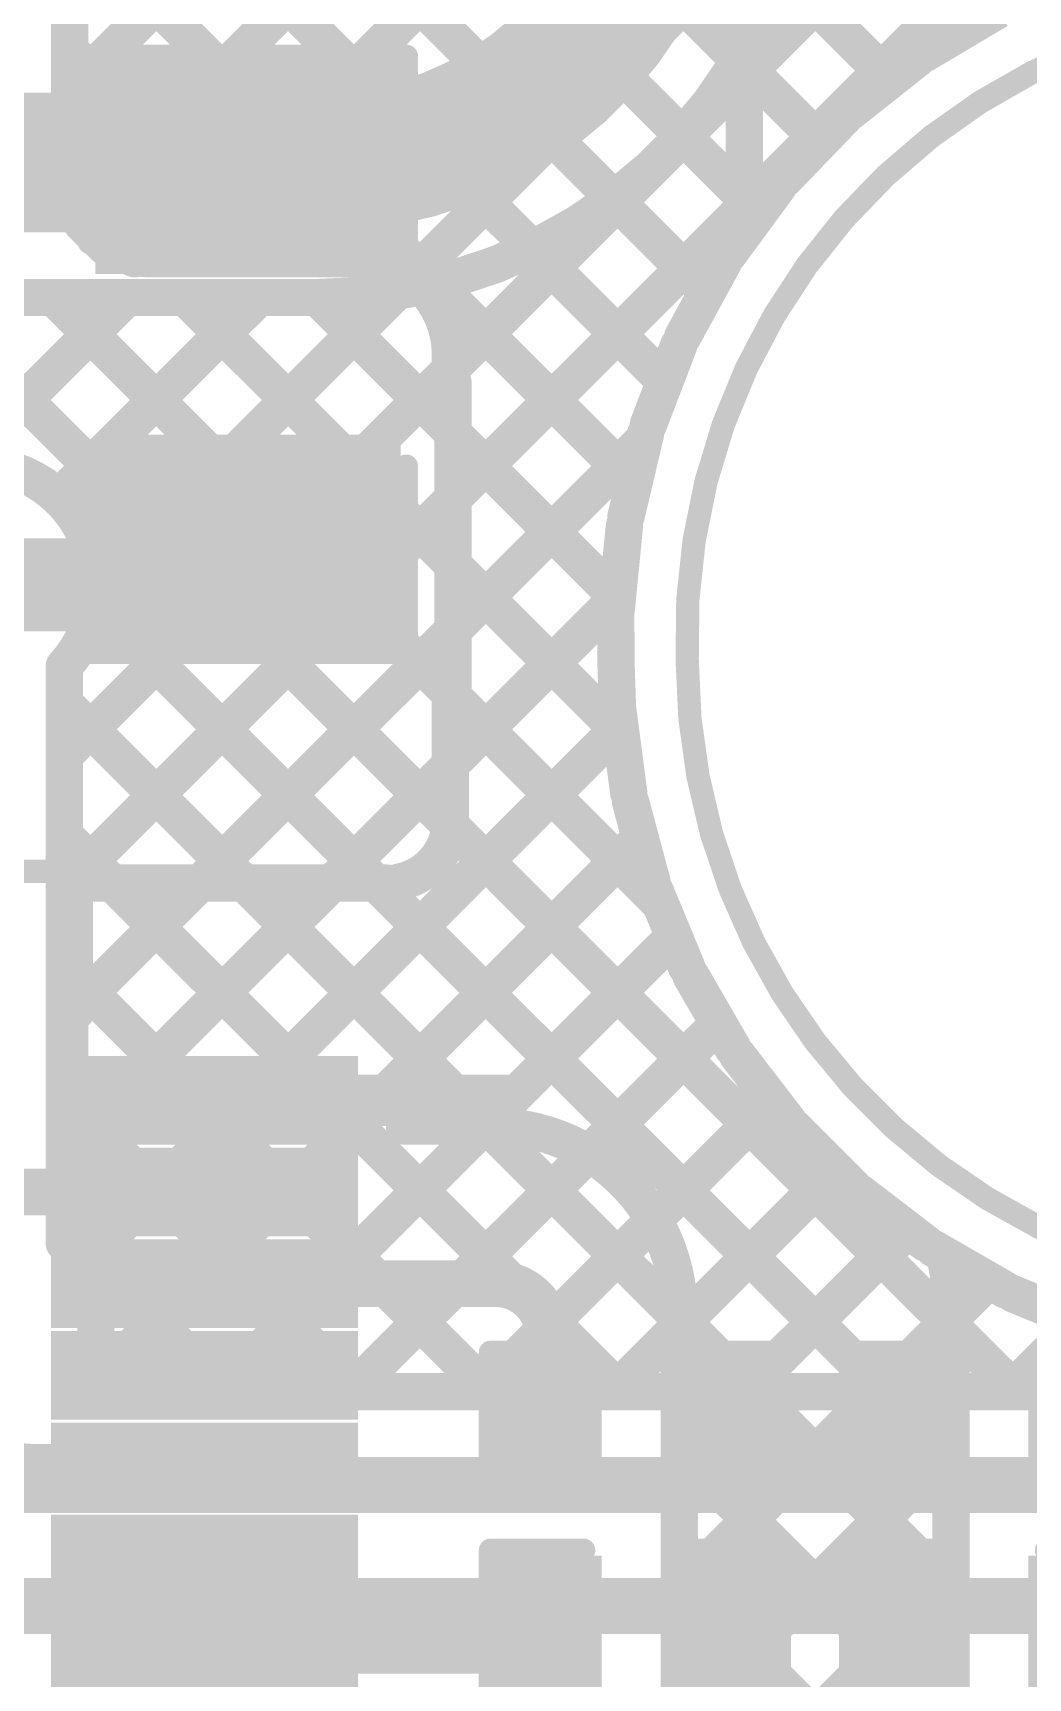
# Model space of a CAD drawing. Header units: inches. Extents: x -17 to 349, y -40 to 215.
# Drawn here: x 105.61 to 111.03, y 127.75 to 136.72 of the extents above; entities that cross this region are included whole.
import ezdxf

# ---------------------------------------------------------------- set-up
doc = ezdxf.new("R2010")
doc.units = ezdxf.units.IN
for name, color, linetype in [('Board Outline', 216, 'Continuous'), ('Bottom Layer', 5, 'Continuous'), ('Top Layer', 1, 'Continuous'), ('Top Overlay', 2, 'Continuous'), ('Top Paste', 8, 'Continuous'), ('Top Solder', 216, 'Continuous')]:
    doc.layers.add(name, color=color, linetype=linetype)

# ---------------------------------------------------------------- blocks, each defined once
blk = doc.blocks.new('C___0402_57')
at = {"layer": 'Top Layer'}
for points in [[(-0.6985, -0.3175), (-0.6985, 0.3175), (-0.2413, 0.3175), (-0.2413, -0.3175)], [(0.2413, -0.3175), (0.2413, 0.3175), (0.6985, 0.3175), (0.6985, -0.3175)]]:
    blk.add_hatch(color=1, dxfattribs=at).paths.add_polyline_path(points)
at = {"layer": 'Top Paste'}
for points in [[(-0.6985, -0.3175), (-0.6985, 0.3175), (-0.2413, 0.3175), (-0.2413, -0.3175)], [(0.2413, -0.3175), (0.2413, 0.3175), (0.6985, 0.3175), (0.6985, -0.3175)]]:
    blk.add_hatch(color=8, dxfattribs=at).paths.add_polyline_path(points)
at = {"layer": 'Top Solder'}
for points in [[(-0.7585, -0.3775), (-0.7585, 0.3775), (-0.1813, 0.3775), (-0.1813, -0.3775)], [(0.1813, -0.3775), (0.1813, 0.3775), (0.7585, 0.3775), (0.7585, -0.3775)]]:
    blk.add_hatch(color=216, dxfattribs=at).paths.add_polyline_path(points)
at = {"layer": 'Top Overlay', "const_width": 0.127}
for points in [[(-0.2794, 0.4064), (-0.7874, 0.4064)], [(-0.7874, 0.4064), (-0.7874, -0.4064)], [(0.7874, 0.4064), (0.2794, 0.4064)], [(0.7874, 0.4064), (0.7874, -0.4064)], [(-0.2794, -0.4064), (-0.7874, -0.4064)], [(0.7874, -0.4064), (0.2794, -0.4064)]]:
    blk.add_lwpolyline(points, dxfattribs=at)
at = {"layer": 'Top Overlay', "const_width": 0.0635}
for points in [[(-0.8191, 0.4064, 1), (-0.7556, 0.4064, 1)], [(-0.8191, 0.4064, 1), (-0.7556, 0.4064, 1)], [(-0.3111, 0.4064, 1), (-0.2477, 0.4064, 1)], [(0.2477, 0.4064, 1), (0.3111, 0.4064, 1)], [(0.7556, 0.4064, 1), (0.8191, 0.4064, 1)], [(0.7556, 0.4064, 1), (0.8191, 0.4064, 1)], [(-0.8191, -0.4064, 1), (-0.7556, -0.4064, 1)], [(-0.8191, -0.4064, 1), (-0.7556, -0.4064, 1)], [(-0.3111, -0.4064, 1), (-0.2477, -0.4064, 1)], [(0.2477, -0.4064, 1), (0.3111, -0.4064, 1)], [(0.7556, -0.4064, 1), (0.8191, -0.4064, 1)], [(0.7556, -0.4064, 1), (0.8191, -0.4064, 1)]]:
    blk.add_lwpolyline(points, format="xyb", close=True, dxfattribs=at)
blk = doc.blocks.new('C___0805_59')
at = {"layer": 'Top Layer'}
for points in [[(-1.524, 0.762), (-0.508, 0.762), (-0.508, -0.762), (-1.524, -0.762)], [(0.508, 0.762), (1.524, 0.762), (1.524, -0.762), (0.508, -0.762)]]:
    blk.add_hatch(color=1, dxfattribs=at).paths.add_polyline_path(points)
at = {"layer": 'Top Paste'}
for points in [[(-1.524, 0.762), (-0.508, 0.762), (-0.508, -0.762), (-1.524, -0.762)], [(0.508, 0.762), (1.524, 0.762), (1.524, -0.762), (0.508, -0.762)]]:
    blk.add_hatch(color=8, dxfattribs=at).paths.add_polyline_path(points)
at = {"layer": 'Top Solder'}
for points in [[(-1.594, 0.832), (-0.438, 0.832), (-0.438, -0.832), (-1.594, -0.832)], [(0.438, 0.832), (1.594, 0.832), (1.594, -0.832), (0.438, -0.832)]]:
    blk.add_hatch(color=216, dxfattribs=at).paths.add_polyline_path(points)
at = {"layer": 'Top Overlay', "const_width": 0.127}
for points in [[(-0.6096, 0.8636), (-1.6256, 0.8636)], [(-1.6256, -0.8636), (-1.6256, 0.8636)], [(1.6256, 0.8636), (0.6096, 0.8636)], [(1.6256, -0.8636), (1.6256, 0.8636)], [(-0.6096, -0.8636), (-1.6256, -0.8636)], [(1.6256, -0.8636), (0.6096, -0.8636)]]:
    blk.add_lwpolyline(points, dxfattribs=at)
at = {"layer": 'Top Overlay', "const_width": 0.0635}
for points in [[(-1.6574, 0.8636, 1), (-1.5938, 0.8636, 1)], [(-1.6574, 0.8636, 1), (-1.5938, 0.8636, 1)], [(-0.6413, 0.8636, 1), (-0.5778, 0.8636, 1)], [(0.5778, 0.8636, 1), (0.6413, 0.8636, 1)], [(1.5938, 0.8636, 1), (1.6574, 0.8636, 1)], [(1.5938, 0.8636, 1), (1.6574, 0.8636, 1)], [(-1.6574, -0.8636, 1), (-1.5938, -0.8636, 1)], [(-1.6574, -0.8636, 1), (-1.5938, -0.8636, 1)], [(-0.6413, -0.8636, 1), (-0.5778, -0.8636, 1)], [(0.5778, -0.8636, 1), (0.6413, -0.8636, 1)], [(1.5938, -0.8636, 1), (1.6574, -0.8636, 1)], [(1.5938, -0.8636, 1), (1.6574, -0.8636, 1)]]:
    blk.add_lwpolyline(points, format="xyb", close=True, dxfattribs=at)
blk = doc.blocks.new('64_TQFP__10_10__63')
at = {"layer": 'Top Layer'}
for points in [[(0.61, -6.405), (0.61, -4.935), (0.89, -4.935), (0.89, -6.405)], [(1.11, -6.405), (1.11, -4.935), (1.39, -4.935), (1.39, -6.405)], [(1.61, -6.405), (1.61, -4.935), (1.89, -4.935), (1.89, -6.405)], [(2.11, -6.405), (2.11, -4.935), (2.39, -4.935), (2.39, -6.405)], [(2.61, -6.405), (2.61, -4.935), (2.89, -4.935), (2.89, -6.405)], [(3.11, -6.405), (3.11, -4.935), (3.39, -4.935), (3.39, -6.405)], [(3.61, -6.405), (3.61, -4.935), (3.89, -4.935), (3.89, -6.405)]]:
    blk.add_hatch(color=1, dxfattribs=at).paths.add_polyline_path(points)
at = {"layer": 'Top Paste'}
for points in [[(0.61, -6.405), (0.61, -4.935), (0.89, -4.935), (0.89, -6.405)], [(1.11, -6.405), (1.11, -4.935), (1.39, -4.935), (1.39, -6.405)], [(1.61, -6.405), (1.61, -4.935), (1.89, -4.935), (1.89, -6.405)], [(2.11, -6.405), (2.11, -4.935), (2.39, -4.935), (2.39, -6.405)], [(2.61, -6.405), (2.61, -4.935), (2.89, -4.935), (2.89, -6.405)], [(3.11, -6.405), (3.11, -4.935), (3.39, -4.935), (3.39, -6.405)], [(3.61, -6.405), (3.61, -4.935), (3.89, -4.935), (3.89, -6.405)]]:
    blk.add_hatch(color=8, dxfattribs=at).paths.add_polyline_path(points)
at = {"layer": 'Top Solder'}
for points in [[(0.5084, -6.5066), (0.5084, -4.8334), (0.9916, -4.8334), (0.9916, -6.5066)], [(1.0084, -6.5066), (1.0084, -4.8334), (1.4916, -4.8334), (1.4916, -6.5066)], [(1.5084, -6.5066), (1.5084, -4.8334), (1.9916, -4.8334), (1.9916, -6.5066)], [(2.0084, -6.5066), (2.0084, -4.8334), (2.4916, -4.8334), (2.4916, -6.5066)], [(2.5084, -6.5066), (2.5084, -4.8334), (2.9916, -4.8334), (2.9916, -6.5066)], [(3.0084, -6.5066), (3.0084, -4.8334), (3.4916, -4.8334), (3.4916, -6.5066)], [(3.5084, -6.5066), (3.5084, -4.8334), (3.9916, -4.8334), (3.9916, -6.5066)]]:
    blk.add_hatch(color=216, dxfattribs=at).paths.add_polyline_path(points)
at = {"layer": 'Top Overlay', "const_width": 0.127}
for points in [[(5, -4.21), (5, -5)], [(4.21, -5), (5, -5)]]:
    blk.add_lwpolyline(points, dxfattribs=at)
at = {"layer": 'Top Overlay', "const_width": 0.0635}
for points in [[(4.1782, -5, 1), (4.2417, -5, 1)], [(4.9683, -5, 1), (5.0318, -5, 1)], [(4.9683, -5, 1), (5.0318, -5, 1)]]:
    blk.add_lwpolyline(points, format="xyb", close=True, dxfattribs=at)
blk = doc.blocks.new('C___0402_85')
at = {"layer": 'Top Layer'}
for points in [[(-0.6985, -0.3175), (-0.6985, 0.3175), (-0.2413, 0.3175), (-0.2413, -0.3175)], [(0.2413, -0.3175), (0.2413, 0.3175), (0.6985, 0.3175), (0.6985, -0.3175)]]:
    blk.add_hatch(color=1, dxfattribs=at).paths.add_polyline_path(points)
at = {"layer": 'Top Paste'}
for points in [[(-0.6985, -0.3175), (-0.6985, 0.3175), (-0.2413, 0.3175), (-0.2413, -0.3175)], [(0.2413, -0.3175), (0.2413, 0.3175), (0.6985, 0.3175), (0.6985, -0.3175)]]:
    blk.add_hatch(color=8, dxfattribs=at).paths.add_polyline_path(points)
at = {"layer": 'Top Solder'}
for points in [[(-0.7585, -0.3775), (-0.7585, 0.3775), (-0.1813, 0.3775), (-0.1813, -0.3775)], [(0.1813, -0.3775), (0.1813, 0.3775), (0.7585, 0.3775), (0.7585, -0.3775)]]:
    blk.add_hatch(color=216, dxfattribs=at).paths.add_polyline_path(points)
at = {"layer": 'Top Overlay', "const_width": 0.127}
for points in [[(-0.2794, 0.4064), (-0.7874, 0.4064)], [(-0.7874, 0.4064), (-0.7874, -0.4064)], [(0.7874, 0.4064), (0.2794, 0.4064)], [(0.7874, 0.4064), (0.7874, -0.4064)], [(-0.2794, -0.4064), (-0.7874, -0.4064)], [(0.7874, -0.4064), (0.2794, -0.4064)]]:
    blk.add_lwpolyline(points, dxfattribs=at)
at = {"layer": 'Top Overlay', "const_width": 0.0635}
for points in [[(-0.8191, 0.4064, 1), (-0.7556, 0.4064, 1)], [(-0.8191, 0.4064, 1), (-0.7556, 0.4064, 1)], [(-0.3111, 0.4064, 1), (-0.2477, 0.4064, 1)], [(0.2477, 0.4064, 1), (0.3111, 0.4064, 1)], [(0.7556, 0.4064, 1), (0.8191, 0.4064, 1)], [(0.7556, 0.4064, 1), (0.8191, 0.4064, 1)], [(-0.8191, -0.4064, 1), (-0.7556, -0.4064, 1)], [(-0.8191, -0.4064, 1), (-0.7556, -0.4064, 1)], [(-0.3111, -0.4064, 1), (-0.2477, -0.4064, 1)], [(0.2477, -0.4064, 1), (0.3111, -0.4064, 1)], [(0.7556, -0.4064, 1), (0.8191, -0.4064, 1)], [(0.7556, -0.4064, 1), (0.8191, -0.4064, 1)]]:
    blk.add_lwpolyline(points, format="xyb", close=True, dxfattribs=at)
blk = doc.blocks.new('C___0402_86')
at = {"layer": 'Top Layer'}
for points in [[(-0.6985, -0.3175), (-0.6985, 0.3175), (-0.2413, 0.3175), (-0.2413, -0.3175)], [(0.2413, -0.3175), (0.2413, 0.3175), (0.6985, 0.3175), (0.6985, -0.3175)]]:
    blk.add_hatch(color=1, dxfattribs=at).paths.add_polyline_path(points)
at = {"layer": 'Top Paste'}
for points in [[(-0.6985, -0.3175), (-0.6985, 0.3175), (-0.2413, 0.3175), (-0.2413, -0.3175)], [(0.2413, -0.3175), (0.2413, 0.3175), (0.6985, 0.3175), (0.6985, -0.3175)]]:
    blk.add_hatch(color=8, dxfattribs=at).paths.add_polyline_path(points)
at = {"layer": 'Top Solder'}
for points in [[(-0.7585, -0.3775), (-0.7585, 0.3775), (-0.1813, 0.3775), (-0.1813, -0.3775)], [(0.1813, -0.3775), (0.1813, 0.3775), (0.7585, 0.3775), (0.7585, -0.3775)]]:
    blk.add_hatch(color=216, dxfattribs=at).paths.add_polyline_path(points)
at = {"layer": 'Top Overlay', "const_width": 0.127}
for points in [[(-0.2794, 0.4064), (-0.7874, 0.4064)], [(-0.7874, 0.4064), (-0.7874, -0.4064)], [(0.7874, 0.4064), (0.2794, 0.4064)], [(0.7874, 0.4064), (0.7874, -0.4064)], [(-0.2794, -0.4064), (-0.7874, -0.4064)], [(0.7874, -0.4064), (0.2794, -0.4064)]]:
    blk.add_lwpolyline(points, dxfattribs=at)
at = {"layer": 'Top Overlay', "const_width": 0.0635}
for points in [[(-0.8191, 0.4064, 1), (-0.7556, 0.4064, 1)], [(-0.8191, 0.4064, 1), (-0.7556, 0.4064, 1)], [(-0.3111, 0.4064, 1), (-0.2477, 0.4064, 1)], [(0.2477, 0.4064, 1), (0.3111, 0.4064, 1)], [(0.7556, 0.4064, 1), (0.8191, 0.4064, 1)], [(0.7556, 0.4064, 1), (0.8191, 0.4064, 1)], [(-0.8191, -0.4064, 1), (-0.7556, -0.4064, 1)], [(-0.8191, -0.4064, 1), (-0.7556, -0.4064, 1)], [(-0.3111, -0.4064, 1), (-0.2477, -0.4064, 1)], [(0.2477, -0.4064, 1), (0.3111, -0.4064, 1)], [(0.7556, -0.4064, 1), (0.8191, -0.4064, 1)], [(0.7556, -0.4064, 1), (0.8191, -0.4064, 1)]]:
    blk.add_lwpolyline(points, format="xyb", close=True, dxfattribs=at)
blk = doc.blocks.new('C___0402_93')
at = {"layer": 'Top Layer'}
for points in [[(-0.6985, -0.3175), (-0.6985, 0.3175), (-0.2413, 0.3175), (-0.2413, -0.3175)], [(0.2413, -0.3175), (0.2413, 0.3175), (0.6985, 0.3175), (0.6985, -0.3175)]]:
    blk.add_hatch(color=1, dxfattribs=at).paths.add_polyline_path(points)
at = {"layer": 'Top Paste'}
for points in [[(-0.6985, -0.3175), (-0.6985, 0.3175), (-0.2413, 0.3175), (-0.2413, -0.3175)], [(0.2413, -0.3175), (0.2413, 0.3175), (0.6985, 0.3175), (0.6985, -0.3175)]]:
    blk.add_hatch(color=8, dxfattribs=at).paths.add_polyline_path(points)
at = {"layer": 'Top Solder'}
for points in [[(-0.7585, -0.3775), (-0.7585, 0.3775), (-0.1813, 0.3775), (-0.1813, -0.3775)], [(0.1813, -0.3775), (0.1813, 0.3775), (0.7585, 0.3775), (0.7585, -0.3775)]]:
    blk.add_hatch(color=216, dxfattribs=at).paths.add_polyline_path(points)
at = {"layer": 'Top Overlay', "const_width": 0.127}
for points in [[(-0.2794, 0.4064), (-0.7874, 0.4064)], [(-0.7874, 0.4064), (-0.7874, -0.4064)], [(0.7874, 0.4064), (0.2794, 0.4064)], [(0.7874, 0.4064), (0.7874, -0.4064)], [(-0.2794, -0.4064), (-0.7874, -0.4064)], [(0.7874, -0.4064), (0.2794, -0.4064)]]:
    blk.add_lwpolyline(points, dxfattribs=at)
at = {"layer": 'Top Overlay', "const_width": 0.0635}
for points in [[(-0.8191, 0.4064, 1), (-0.7556, 0.4064, 1)], [(-0.8191, 0.4064, 1), (-0.7556, 0.4064, 1)], [(-0.3111, 0.4064, 1), (-0.2477, 0.4064, 1)], [(0.2477, 0.4064, 1), (0.3111, 0.4064, 1)], [(0.7556, 0.4064, 1), (0.8191, 0.4064, 1)], [(0.7556, 0.4064, 1), (0.8191, 0.4064, 1)], [(-0.8191, -0.4064, 1), (-0.7556, -0.4064, 1)], [(-0.8191, -0.4064, 1), (-0.7556, -0.4064, 1)], [(-0.3111, -0.4064, 1), (-0.2477, -0.4064, 1)], [(0.2477, -0.4064, 1), (0.3111, -0.4064, 1)], [(0.7556, -0.4064, 1), (0.8191, -0.4064, 1)], [(0.7556, -0.4064, 1), (0.8191, -0.4064, 1)]]:
    blk.add_lwpolyline(points, format="xyb", close=True, dxfattribs=at)

msp = doc.modelspace()

# ---------------------------------------------------------------- hatches: boundary and pattern name
at = {"layer": 'Top Layer'}
msp.add_hatch(color=1, dxfattribs=at).paths.add_polyline_path([(105.8051, 130.7587), (108.2128, 130.7587), (108.2128, 131.0387), (105.8051, 131.0387)])

# ---------------------------------------------------------------- linework, layer by layer
at = {"layer": 'Board Outline', "const_width": 0.127}
for points in [[(109.1717, 133.3024, -0.424824), (112.6269, 136.8846)], [(112.6293, 129.8449, -0.414214), (109.1718, 133.3024)]]:
    msp.add_lwpolyline(points, format="xyb", dxfattribs=at)
at = {"layer": 'Board Outline', "const_width": 0.0635}
for points in [[(109.14, 133.3024, 1), (109.2035, 133.3024, 1)], [(109.1401, 133.3024, 1), (109.2036, 133.3024, 1)]]:
    msp.add_lwpolyline(points, format="xyb", close=True, dxfattribs=at)
at = {"layer": 'Bottom Layer'}
for points, const_width in [([(105.7766, 132.7805), (116.5479, 143.5517)], 0.2032), ([(105.7766, 132.062), (116.5479, 142.8333)], 0.2032), ([(109.8211, 137.641), (110.7096, 136.7524)], 0.2032), ([(109.6854, 137.0583), (110.2796, 136.4641)], 0.2032), ([(110.4691, 136.6097), (110.8669, 136.8458)], 0.2032), ([(109.4547, 136.5706), (109.8984, 136.1269)], 0.2032), ([(110.0635, 136.2931), (110.4263, 136.5802)], 0.2032), ([(102.7177, 136.0143), (107.1645, 136.0143)], 0.762), ([(109.7039, 135.9252), (110.025, 136.2582)], 0.2032), ([(109.1484, 136.1584), (109.5649, 135.7419)], 0.2032), ([(109.3965, 135.5126), (109.6704, 135.8855)], 0.2032), ([(108.773, 135.8154), (109.2807, 135.3077)], 0.2032), ([(108.3266, 135.5433), (109.0503, 134.8197)], 0.2032), ([(109.147, 135.0626), (109.3686, 135.4687)], 0.2032), ([(105.9484, 133.6706), (107.5894, 135.3117)], 0.2032), ([(107.7978, 135.3538), (108.8822, 134.2694)], 0.2032), ([(102.7177, 135.2777), (107.1645, 135.2777)], 0.2032), ([(105.0001, 135.2777), (110.9681, 129.3098)], 0.2032), ([(105.2007, 134.3598), (106.1186, 135.2777)], 0.2032), ([(105.7186, 135.2777), (109.0265, 131.9698)], 0.2032), ([(105.7455, 134.1862), (106.837, 135.2777)], 0.2032), ([(106.437, 135.2777), (108.81, 132.9047)], 0.2032), ([(107.1554, 135.2777), (108.7915, 133.6417)], 0.2032), ([(108.9598, 134.5834), (109.1252, 135.0154)], 0.2032), ([(105.7766, 131.3436), (108.9377, 134.5047)], 0.2032), ([(108.8383, 134.0834), (108.9445, 134.5337)], 0.2032), ([(108.7846, 133.5718), (108.8298, 134.0322)], 0.2032), ([(105.7766, 130.6252), (108.7913, 133.6399)], 0.2032), ([(105.9428, 133.6166), (110.2496, 129.3098)], 0.2032), ([(108.7828, 133.5328), (108.7834, 133.3014)], 0.2032), ([(105.7766, 130.1209), (105.7766, 133.2671)], 0.2032), ([(108.7836, 133.2897), (108.791, 133.0635)], 0.2032), ([(105.7766, 133.0644), (109.5312, 129.3098)], 0.2032), ([(108.7941, 133.0256), (108.8531, 132.5772)], 0.2032), ([(105.8665, 129.9967), (108.8059, 132.936)], 0.2032), ([(108.863, 132.5273), (108.9801, 132.0905)], 0.2032), ([(105.7766, 132.346), (108.8128, 129.3098)], 0.2032), ([(105.8981, 129.3098), (108.9164, 132.3281)], 0.2032), ([(108.9964, 132.0424), (109.1695, 131.6245)], 0.2032), ([(106.6165, 129.3098), (109.0997, 131.793)], 0.2032), ([(105.7766, 131.6276), (108.0944, 129.3098)], 0.2032), ([(109.192, 131.579), (109.4181, 131.1873)], 0.2032), ([(107.3349, 129.3098), (109.3428, 131.3177)], 0.2032), ([(109.4463, 131.1451), (109.7216, 130.7863)], 0.2032), ([(105.7766, 130.9091), (107.376, 129.3098)], 0.2032), ([(108.0533, 129.3098), (109.6383, 130.8948)], 0.2032), ([(109.7551, 130.7481), (110.0749, 130.4283)], 0.2032), ([(108.7717, 129.3098), (109.9826, 130.5206)], 0.2032), ([(110.1131, 130.3948), (110.4719, 130.1195)], 0.2032), ([(105.7766, 130.1907), (106.6575, 129.3098)], 0.2032), ([(109.4902, 129.3098), (110.3746, 130.1942)], 0.2032), ([(110.5142, 130.0912), (110.9058, 129.8651)], 0.2032), ([(110.2086, 129.3098), (110.8159, 129.9171)], 0.2032), ([(110.9514, 129.8426), (111.3692, 129.6696)], 0.2032), ([(110.927, 129.3098), (111.3109, 129.6937)], 0.2032), ([(105.8752, 129.3737), (105.9391, 129.3098)], 0.2032), ([(105.837, 129.3098), (115.0283, 129.3098)], 0.2032), ([(104.0061, 128.8018), (122.5585, 128.8018)], 0.3048), ([(103.3537, 128.1414), (122.5585, 128.1414)], 0.3048)]:
    msp.add_lwpolyline(points, dxfattribs=dict(at, const_width=const_width))
for points, const_width in [([(109.1027, 137.9525, -0.414214), (107.1645, 136.0143)], 0.762), ([(109.8393, 137.9525, -0.414214), (107.1645, 135.2777)], 0.2032), ([(104.8114, 133.2671, -1.463174), (105.9496, 133.7109)], 0.2032), ([(105.9496, 133.7109, -0.188039), (105.7766, 133.2671)], 0.2032), ([(105.7766, 130.1209, -0.188039), (105.9496, 129.6772)], 0.2032), ([(105.9496, 129.6772, -0.14982), (105.837, 129.3098)], 0.2032)]:
    msp.add_lwpolyline(points, format="xyb", dxfattribs=dict(at, const_width=const_width))
for points, const_width in [([(110.6588, 136.7524, 1), (110.7604, 136.7524, 1)], 0.1016), ([(109.4039, 136.5706, 1), (109.5055, 136.5706, 1)], 0.1016), ([(110.3755, 136.5802, 1), (110.4771, 136.5802, 1)], 0.1016), ([(110.4183, 136.6097, 1), (110.5199, 136.6097, 1)], 0.1016), ([(110.2288, 136.4641, 1), (110.3304, 136.4641, 1)], 0.1016), ([(106.974, 136.0143, 1), (107.355, 136.0143, 1)], 0.381), ([(106.974, 136.0143, 1), (107.355, 136.0143, 1)], 0.381), ([(110.0127, 136.2931, 1), (110.1143, 136.2931, 1)], 0.1016), ([(109.9742, 136.2582, 1), (110.0758, 136.2582, 1)], 0.1016), ([(109.0976, 136.1584, 1), (109.1992, 136.1584, 1)], 0.1016), ([(109.8476, 136.1269, 1), (109.9492, 136.1269, 1)], 0.1016), ([(109.6531, 135.9252, 1), (109.7547, 135.9252, 1)], 0.1016), ([(109.6196, 135.8855, 1), (109.7212, 135.8855, 1)], 0.1016), ([(108.7222, 135.8154, 1), (108.8238, 135.8154, 1)], 0.1016), ([(109.5141, 135.7419, 1), (109.6157, 135.7419, 1)], 0.1016), ([(108.2758, 135.5433, 1), (108.3774, 135.5433, 1)], 0.1016), ([(109.3457, 135.5126, 1), (109.4473, 135.5126, 1)], 0.1016), ([(109.3178, 135.4687, 1), (109.4194, 135.4687, 1)], 0.1016), ([(107.5386, 135.3117, 1), (107.6402, 135.3117, 1)], 0.1016), ([(107.747, 135.3538, 1), (107.8486, 135.3538, 1)], 0.1016), ([(109.2299, 135.3077, 1), (109.3315, 135.3077, 1)], 0.1016), ([(105.6678, 135.2777, 1), (105.7694, 135.2777, 1)], 0.1016), ([(106.0678, 135.2777, 1), (106.1694, 135.2777, 1)], 0.1016), ([(106.3862, 135.2777, 1), (106.4878, 135.2777, 1)], 0.1016), ([(106.7862, 135.2777, 1), (106.8878, 135.2777, 1)], 0.1016), ([(107.1046, 135.2777, 1), (107.2062, 135.2777, 1)], 0.1016), ([(107.1137, 135.2777, 1), (107.2153, 135.2777, 1)], 0.1016), ([(107.1137, 135.2777, 1), (107.2153, 135.2777, 1)], 0.1016), ([(109.0962, 135.0626, 1), (109.1978, 135.0626, 1)], 0.1016), ([(109.0744, 135.0154, 1), (109.176, 135.0154, 1)], 0.1016), ([(108.9995, 134.8197, 1), (109.1011, 134.8197, 1)], 0.1016), ([(108.909, 134.5834, 1), (109.0106, 134.5834, 1)], 0.1016), ([(108.8869, 134.5047, 1), (108.9885, 134.5047, 1)], 0.1016), ([(108.8937, 134.5337, 1), (108.9953, 134.5337, 1)], 0.1016), ([(108.8314, 134.2694, 1), (108.933, 134.2694, 1)], 0.1016), ([(105.6947, 134.1862, 1), (105.7963, 134.1862, 1)], 0.1016), ([(108.7875, 134.0834, 1), (108.8891, 134.0834, 1)], 0.1016), ([(108.779, 134.0322, 1), (108.8806, 134.0322, 1)], 0.1016), ([(105.8988, 133.7109, 1), (106.0004, 133.7109, 1)], 0.1016), ([(105.8988, 133.7109, 1), (106.0004, 133.7109, 1)], 0.1016), ([(105.892, 133.6166, 1), (105.9936, 133.6166, 1)], 0.1016), ([(105.8976, 133.6706, 1), (105.9992, 133.6706, 1)], 0.1016), ([(108.7405, 133.6399, 1), (108.8421, 133.6399, 1)], 0.1016), ([(108.7407, 133.6417, 1), (108.8423, 133.6417, 1)], 0.1016), ([(108.732, 133.5328, 1), (108.8336, 133.5328, 1)], 0.1016), ([(108.7338, 133.5718, 1), (108.8354, 133.5718, 1)], 0.1016), ([(105.7258, 133.2671, 1), (105.8274, 133.2671, 1)], 0.1016), ([(105.7258, 133.2671, 1), (105.8274, 133.2671, 1)], 0.1016), ([(108.7326, 133.3014, 1), (108.8342, 133.3014, 1)], 0.1016), ([(108.7328, 133.2897, 1), (108.8344, 133.2897, 1)], 0.1016), ([(105.7258, 133.0644, 1), (105.8274, 133.0644, 1)], 0.1016), ([(108.7402, 133.0635, 1), (108.8418, 133.0635, 1)], 0.1016), ([(108.7433, 133.0256, 1), (108.8449, 133.0256, 1)], 0.1016), ([(108.7551, 132.936, 1), (108.8567, 132.936, 1)], 0.1016), ([(108.7592, 132.9047, 1), (108.8608, 132.9047, 1)], 0.1016), ([(105.7258, 132.7805, 1), (105.8274, 132.7805, 1)], 0.1016), ([(108.8023, 132.5772, 1), (108.9039, 132.5772, 1)], 0.1016), ([(108.8122, 132.5273, 1), (108.9138, 132.5273, 1)], 0.1016), ([(105.7258, 132.346, 1), (105.8274, 132.346, 1)], 0.1016), ([(108.8656, 132.3281, 1), (108.9672, 132.3281, 1)], 0.1016), ([(108.9293, 132.0905, 1), (109.0309, 132.0905, 1)], 0.1016), ([(105.7258, 132.062, 1), (105.8274, 132.062, 1)], 0.1016), ([(108.9456, 132.0424, 1), (109.0472, 132.0424, 1)], 0.1016), ([(108.9757, 131.9698, 1), (109.0773, 131.9698, 1)], 0.1016), ([(109.0489, 131.793, 1), (109.1505, 131.793, 1)], 0.1016), ([(105.7258, 131.6276, 1), (105.8274, 131.6276, 1)], 0.1016), ([(109.1187, 131.6245, 1), (109.2203, 131.6245, 1)], 0.1016), ([(109.1412, 131.579, 1), (109.2428, 131.579, 1)], 0.1016), ([(105.7258, 131.3436, 1), (105.8274, 131.3436, 1)], 0.1016), ([(109.292, 131.3177, 1), (109.3936, 131.3177, 1)], 0.1016), ([(109.3673, 131.1873, 1), (109.4689, 131.1873, 1)], 0.1016), ([(109.3955, 131.1451, 1), (109.4971, 131.1451, 1)], 0.1016), ([(105.7258, 130.9091, 1), (105.8274, 130.9091, 1)], 0.1016), ([(109.5875, 130.8948, 1), (109.6891, 130.8948, 1)], 0.1016), ([(109.6708, 130.7863, 1), (109.7724, 130.7863, 1)], 0.1016), ([(109.7043, 130.7481, 1), (109.8059, 130.7481, 1)], 0.1016), ([(105.7258, 130.6252, 1), (105.8274, 130.6252, 1)], 0.1016), ([(109.9318, 130.5206, 1), (110.0334, 130.5206, 1)], 0.1016), ([(110.0241, 130.4283, 1), (110.1257, 130.4283, 1)], 0.1016), ([(110.0623, 130.3948, 1), (110.1639, 130.3948, 1)], 0.1016), ([(105.7258, 130.1907, 1), (105.8274, 130.1907, 1)], 0.1016), ([(110.3238, 130.1942, 1), (110.4254, 130.1942, 1)], 0.1016), ([(105.7258, 130.1209, 1), (105.8274, 130.1209, 1)], 0.1016), ([(105.7258, 130.1209, 1), (105.8274, 130.1209, 1)], 0.1016), ([(110.4211, 130.1195, 1), (110.5227, 130.1195, 1)], 0.1016), ([(110.4634, 130.0912, 1), (110.565, 130.0912, 1)], 0.1016), ([(105.8157, 129.9967, 1), (105.9173, 129.9967, 1)], 0.1016), ([(110.7651, 129.9171, 1), (110.8667, 129.9171, 1)], 0.1016), ([(110.855, 129.8651, 1), (110.9566, 129.8651, 1)], 0.1016), ([(110.9006, 129.8426, 1), (111.0022, 129.8426, 1)], 0.1016), ([(105.8988, 129.6772, 1), (106.0004, 129.6772, 1)], 0.1016), ([(105.8988, 129.6772, 1), (106.0004, 129.6772, 1)], 0.1016), ([(105.8244, 129.3737, 1), (105.926, 129.3737, 1)], 0.1016), ([(105.7862, 129.3098, 1), (105.8878, 129.3098, 1)], 0.1016), ([(105.7862, 129.3098, 1), (105.8878, 129.3098, 1)], 0.1016), ([(105.8473, 129.3098, 1), (105.9489, 129.3098, 1)], 0.1016), ([(105.8883, 129.3098, 1), (105.9899, 129.3098, 1)], 0.1016), ([(106.5657, 129.3098, 1), (106.6673, 129.3098, 1)], 0.1016), ([(106.6067, 129.3098, 1), (106.7083, 129.3098, 1)], 0.1016), ([(107.2841, 129.3098, 1), (107.3857, 129.3098, 1)], 0.1016), ([(107.3252, 129.3098, 1), (107.4268, 129.3098, 1)], 0.1016), ([(108.0025, 129.3098, 1), (108.1041, 129.3098, 1)], 0.1016), ([(108.0436, 129.3098, 1), (108.1452, 129.3098, 1)], 0.1016), ([(108.7209, 129.3098, 1), (108.8225, 129.3098, 1)], 0.1016), ([(108.762, 129.3098, 1), (108.8636, 129.3098, 1)], 0.1016), ([(109.4394, 129.3098, 1), (109.541, 129.3098, 1)], 0.1016), ([(109.4804, 129.3098, 1), (109.582, 129.3098, 1)], 0.1016), ([(110.1578, 129.3098, 1), (110.2594, 129.3098, 1)], 0.1016), ([(110.1988, 129.3098, 1), (110.3004, 129.3098, 1)], 0.1016), ([(110.8762, 129.3098, 1), (110.9778, 129.3098, 1)], 0.1016), ([(110.9173, 129.3098, 1), (111.0189, 129.3098, 1)], 0.1016)]:
    msp.add_lwpolyline(points, format="xyb", close=True, dxfattribs=dict(at, const_width=const_width))
at = {"layer": 'Top Layer'}
for points, const_width in [([(105.8051, 136.401), (106.893, 137.4889)], 0.2032), ([(105.8535, 135.7311), (107.6114, 137.4889)], 0.2032), ([(106.3298, 135.4889), (108.3298, 137.4889)], 0.2032), ([(106.3567, 137.5133), (109.0503, 134.8197)], 0.2032), ([(107.0482, 135.4889), (109.0726, 137.5133)], 0.2032), ([(107.0994, 137.4889), (109.2807, 135.3076)], 0.2032), ([(107.8179, 137.4889), (109.4837, 135.8231)], 0.2032), ([(108.5363, 137.4889), (109.4837, 136.5415)], 0.2032), ([(105.8325, 137.319), (108.8822, 134.2694)], 0.2032), ([(105.8051, 135.9328), (105.8051, 137.1883)], 0.2032), ([(105.8051, 135.9328), (105.8051, 137.1883)], 0.2032), ([(107.6666, 135.3889), (109.4796, 137.2019)], 0.2032), ([(109.4837, 135.6313), (109.4837, 137.1473)], 0.2032), ([(105.8051, 136.6281), (106.9443, 135.4889)], 0.2032), ([(107.881, 134.8849), (109.4837, 136.4875)], 0.2032), ([(105.805, 135.8445), (105.8726, 135.6813)], 0.2032), ([(105.8057, 135.909), (106.2252, 135.4895)], 0.2032), ([(107.8952, 134.1806), (109.4837, 135.7691)], 0.2032), ([(105.8726, 135.6813), (105.9975, 135.5564)], 0.2032), ([(109.3965, 135.5126), (109.4837, 135.6313)], 0.2032), ([(105.9975, 135.5564), (106.1607, 135.4889)], 0.2032), ([(106.249, 135.4889), (107.3595, 135.4889)], 0.2032), ([(109.147, 135.0626), (109.3686, 135.4687)], 0.2032), ([(107.881, 134.815), (107.881, 134.9674)], 0.2032), ([(107.881, 134.815), (107.881, 134.9674)], 0.2032), ([(108.9598, 134.5834), (109.1252, 135.0154)], 0.2032), ([(107.8952, 133.0878), (107.8952, 134.815)], 0.2032), ([(107.8952, 134.538), (108.7915, 133.6417)], 0.2032), ([(107.8952, 133.4622), (108.9377, 134.5047)], 0.2032), ([(108.8383, 134.0834), (108.9445, 134.5337)], 0.2032), ([(108.7846, 133.5718), (108.8298, 134.0322)], 0.2032), ([(105.294, 133.7109), (107.1606, 133.7109)], 0.508), ([(107.8952, 133.8195), (108.81, 132.9047)], 0.2032), ([(107.881, 132.7296), (108.7913, 133.6399)], 0.2032), ([(108.7828, 133.5328), (108.7834, 133.3014)], 0.2032), ([(108.7836, 133.2897), (108.791, 133.0635)], 0.2032), ([(107.881, 132.4285), (107.881, 133.0878)], 0.2032), ([(107.8952, 133.1011), (109.0265, 131.9698)], 0.2032), ([(108.7941, 133.0256), (108.8531, 132.5772)], 0.2032), ([(106.7642, 130.8943), (108.8059, 132.936)], 0.2032), ([(108.863, 132.5273), (108.9801, 132.0905)], 0.2032), ([(107.8798, 132.398), (110.6096, 129.6683)], 0.2032), ([(107.4826, 130.8943), (108.9164, 132.3281)], 0.2032), ([(105.8051, 131.3721), (106.5167, 132.0837)], 0.2032), ([(105.8051, 130.8943), (105.8051, 132.0837)], 0.2032), ([(105.8051, 130.8943), (105.8051, 132.0837)], 0.2032), ([(105.8051, 132.0837), (107.5396, 132.0837)], 0.2032), ([(105.8051, 132.0837), (107.5396, 132.0837)], 0.2032), ([(106.0389, 132.0837), (107.2283, 130.8943)], 0.2032), ([(106.0457, 130.8943), (107.2351, 132.0837)], 0.2032), ([(106.7573, 132.0837), (108.0823, 130.7587)], 0.2032), ([(107.4757, 132.0837), (110.6096, 128.9498)], 0.2032), ([(108.9964, 132.0424), (109.1695, 131.6245)], 0.2032), ([(108.0654, 130.7587), (109.0997, 131.793)], 0.2032), ([(105.8051, 131.5991), (106.5099, 130.8943)], 0.2032), ([(109.192, 131.579), (109.4181, 131.1873)], 0.2032), ([(108.635, 130.6099), (109.3428, 131.3177)], 0.2032), ([(109.4463, 131.1451), (109.7216, 130.7863)], 0.2032), ([(105.8051, 130.8943), (107.6307, 130.8943)], 0.2032), ([(107.6307, 130.7587), (107.6307, 130.8943)], 0.2032), ([(108.9905, 130.2469), (109.6383, 130.8948)], 0.2032), ([(107.6307, 130.7587), (108.1028, 130.7587)], 0.2032), ([(109.7551, 130.7481), (110.0749, 130.4283)], 0.2032), ([(109.1283, 129.6664), (109.9826, 130.5206)], 0.2032), ([(109.1283, 129.6664), (109.9826, 130.5206)], 0.2032), ([(104.9866, 130.3987), (106.5401, 130.3987)], 0.254), ([(110.1131, 130.3948), (110.4719, 130.1195)], 0.2032), ([(109.1283, 128.948), (110.3745, 130.1942)], 0.2032), ([(106.5401, 129.8987), (108.1272, 129.8987)], 0.254), ([(109.1283, 129.7331), (109.1283, 126.5468)], 0.2032), ([(110.6096, 129.7587), (110.6096, 126.4401)], 0.2032), ([(110.6096, 129.7587), (110.6096, 126.4401)], 0.2032), ([(109.1283, 129.7127), (110.6096, 128.2314)], 0.2032), ([(109.1283, 128.2295), (110.6096, 129.7108)], 0.2032), ([(108.4171, 129.1184), (108.4171, 129.6088)], 0.254), ([(105.5928, 128.8987), (106.5401, 128.8987)], 0.254), ([(109.1283, 128.9943), (110.6096, 127.513)], 0.2032), ([(109.1283, 127.5111), (110.6096, 128.9924)], 0.2032), ([(109.1283, 128.2758), (110.6096, 126.7946)], 0.2032), ([(109.1283, 126.7927), (110.6096, 128.274)], 0.2032), ([(106.5401, 127.8987), (108.4171, 127.8987)], 0.254)]:
    msp.add_lwpolyline(points, dxfattribs=dict(at, const_width=const_width))
for points, const_width in [([(105.7543, 136.6281, 1), (105.8559, 136.6281, 1)], 0.1016), ([(109.4329, 136.5415, 1), (109.5345, 136.5415, 1)], 0.1016), ([(109.4329, 136.4875, 1), (109.5345, 136.4875, 1)], 0.1016), ([(105.7543, 136.401, 1), (105.8559, 136.401, 1)], 0.1016), ([(105.7543, 135.9328, 1), (105.8559, 135.9328, 1)], 0.1016), ([(105.7543, 135.9328, 1), (105.8559, 135.9328, 1)], 0.1016), ([(105.7543, 135.9328, 1), (105.8559, 135.9328, 1)], 0.1016), ([(105.7542, 135.8445, 1), (105.8558, 135.8445, 1)], 0.1016), ([(105.7549, 135.909, 1), (105.8565, 135.909, 1)], 0.1016), ([(109.4329, 135.8231, 1), (109.5345, 135.8231, 1)], 0.1016), ([(109.4329, 135.7691, 1), (109.5345, 135.7691, 1)], 0.1016), ([(105.8027, 135.7311, 1), (105.9043, 135.7311, 1)], 0.1016), ([(105.8218, 135.6813, 1), (105.9234, 135.6813, 1)], 0.1016), ([(105.8218, 135.6813, 1), (105.9234, 135.6813, 1)], 0.1016), ([(109.4329, 135.6313, 1), (109.5345, 135.6313, 1)], 0.1016), ([(109.4329, 135.6313, 1), (109.5345, 135.6313, 1)], 0.1016), ([(105.9467, 135.5564, 1), (106.0483, 135.5564, 1)], 0.1016), ([(105.9467, 135.5564, 1), (106.0483, 135.5564, 1)], 0.1016), ([(106.1099, 135.4889, 1), (106.2115, 135.4889, 1)], 0.1016), ([(106.1744, 135.4895, 1), (106.276, 135.4895, 1)], 0.1016), ([(106.1981, 135.4889, 1), (106.2997, 135.4889, 1)], 0.1016), ([(106.1982, 135.4889, 1), (106.2998, 135.4889, 1)], 0.1016), ([(106.279, 135.4889, 1), (106.3806, 135.4889, 1)], 0.1016), ([(106.8935, 135.4889, 1), (106.9951, 135.4889, 1)], 0.1016), ([(106.9974, 135.4889, 1), (107.099, 135.4889, 1)], 0.1016), ([(107.3087, 135.4889, 1), (107.4103, 135.4889, 1)], 0.1016), ([(107.3087, 135.4889, 1), (107.4103, 135.4889, 1)], 0.1016), ([(107.4105, 135.4788, 1), (107.5121, 135.4788, 1)], 0.1016), ([(107.4105, 135.4788, 1), (107.5121, 135.4788, 1)], 0.1016), ([(109.3457, 135.5126, 1), (109.4473, 135.5126, 1)], 0.1016), ([(107.5984, 135.401, 1), (107.7, 135.401, 1)], 0.1016), ([(107.5984, 135.401, 1), (107.7, 135.401, 1)], 0.1016), ([(107.6158, 135.3889, 1), (107.7174, 135.3889, 1)], 0.1016), ([(109.3178, 135.4687, 1), (109.4194, 135.4687, 1)], 0.1016), ([(109.2299, 135.3076, 1), (109.3315, 135.3076, 1)], 0.1016), ([(107.7423, 135.2571, 1), (107.8439, 135.2571, 1)], 0.1016), ([(107.7423, 135.2571, 1), (107.8439, 135.2571, 1)], 0.1016), ([(107.8202, 135.0691, 1), (107.9218, 135.0691, 1)], 0.1016), ([(107.8202, 135.0691, 1), (107.9218, 135.0691, 1)], 0.1016), ([(109.0962, 135.0626, 1), (109.1978, 135.0626, 1)], 0.1016), ([(107.8302, 134.9674, 1), (107.9318, 134.9674, 1)], 0.1016), ([(107.8302, 134.9674, 1), (107.9318, 134.9674, 1)], 0.1016), ([(107.8302, 134.9674, 1), (107.9318, 134.9674, 1)], 0.1016), ([(109.0744, 135.0154, 1), (109.176, 135.0154, 1)], 0.1016), ([(107.8302, 134.8849, 1), (107.9318, 134.8849, 1)], 0.1016), ([(107.8302, 134.815, 1), (107.9318, 134.815, 1)], 0.1016), ([(107.8302, 134.815, 1), (107.9318, 134.815, 1)], 0.1016), ([(107.8444, 134.815, 1), (107.946, 134.815, 1)], 0.1016), ([(108.9995, 134.8197, 1), (109.1011, 134.8197, 1)], 0.1016), ([(108.909, 134.5834, 1), (109.0106, 134.5834, 1)], 0.1016), ([(107.8444, 134.538, 1), (107.946, 134.538, 1)], 0.1016), ([(108.8869, 134.5047, 1), (108.9885, 134.5047, 1)], 0.1016), ([(108.8937, 134.5337, 1), (108.9953, 134.5337, 1)], 0.1016), ([(108.8314, 134.2694, 1), (108.933, 134.2694, 1)], 0.1016), ([(107.8444, 134.1806, 1), (107.946, 134.1806, 1)], 0.1016), ([(108.7875, 134.0834, 1), (108.8891, 134.0834, 1)], 0.1016), ([(108.779, 134.0322, 1), (108.8806, 134.0322, 1)], 0.1016), ([(107.0336, 133.7109, 1), (107.2876, 133.7109, 1)], 0.254), ([(107.8444, 133.8195, 1), (107.946, 133.8195, 1)], 0.1016), ([(108.7405, 133.6399, 1), (108.8421, 133.6399, 1)], 0.1016), ([(108.7407, 133.6417, 1), (108.8423, 133.6417, 1)], 0.1016), ([(108.732, 133.5328, 1), (108.8336, 133.5328, 1)], 0.1016), ([(108.7338, 133.5718, 1), (108.8354, 133.5718, 1)], 0.1016), ([(107.8444, 133.4622, 1), (107.946, 133.4622, 1)], 0.1016), ([(108.7326, 133.3014, 1), (108.8342, 133.3014, 1)], 0.1016), ([(108.7328, 133.2897, 1), (108.8344, 133.2897, 1)], 0.1016), ([(107.8302, 133.0878, 1), (107.9318, 133.0878, 1)], 0.1016), ([(107.8444, 133.1011, 1), (107.946, 133.1011, 1)], 0.1016), ([(107.8444, 133.0878, 1), (107.946, 133.0878, 1)], 0.1016), ([(108.7402, 133.0635, 1), (108.8418, 133.0635, 1)], 0.1016), ([(108.7433, 133.0256, 1), (108.8449, 133.0256, 1)], 0.1016), ([(108.7551, 132.936, 1), (108.8567, 132.936, 1)], 0.1016), ([(108.7592, 132.9047, 1), (108.8608, 132.9047, 1)], 0.1016), ([(107.8302, 132.7296, 1), (107.9318, 132.7296, 1)], 0.1016), ([(108.8023, 132.5772, 1), (108.9039, 132.5772, 1)], 0.1016), ([(108.8122, 132.5273, 1), (108.9138, 132.5273, 1)], 0.1016), ([(107.8302, 132.4285, 1), (107.9318, 132.4285, 1)], 0.1016), ([(107.8239, 132.3615, 1), (107.9255, 132.3615, 1)], 0.1016), ([(107.829, 132.398, 1), (107.9306, 132.398, 1)], 0.1016), ([(108.8656, 132.3281, 1), (108.9672, 132.3281, 1)], 0.1016), ([(107.7733, 132.2376, 1), (107.8749, 132.2376, 1)], 0.1016), ([(107.7733, 132.2376, 1), (107.8749, 132.2376, 1)], 0.1016), ([(105.7543, 132.0837, 1), (105.8559, 132.0837, 1)], 0.1016), ([(105.7543, 132.0837, 1), (105.8559, 132.0837, 1)], 0.1016), ([(105.7543, 132.0837, 1), (105.8559, 132.0837, 1)], 0.1016), ([(105.7543, 132.0837, 1), (105.8559, 132.0837, 1)], 0.1016), ([(105.9881, 132.0837, 1), (106.0897, 132.0837, 1)], 0.1016), ([(106.4659, 132.0837, 1), (106.5675, 132.0837, 1)], 0.1016), ([(106.7065, 132.0837, 1), (106.8081, 132.0837, 1)], 0.1016), ([(107.1843, 132.0837, 1), (107.2859, 132.0837, 1)], 0.1016), ([(107.4249, 132.0837, 1), (107.5265, 132.0837, 1)], 0.1016), ([(107.4888, 132.0837, 1), (107.5904, 132.0837, 1)], 0.1016), ([(107.4888, 132.0837, 1), (107.5904, 132.0837, 1)], 0.1016), ([(107.5557, 132.0906, 1), (107.6573, 132.0906, 1)], 0.1016), ([(107.6791, 132.1425, 1), (107.7807, 132.1425, 1)], 0.1016), ([(107.6791, 132.1425, 1), (107.7807, 132.1425, 1)], 0.1016), ([(108.9293, 132.0905, 1), (109.0309, 132.0905, 1)], 0.1016), ([(108.9456, 132.0424, 1), (109.0472, 132.0424, 1)], 0.1016), ([(108.9757, 131.9698, 1), (109.0773, 131.9698, 1)], 0.1016), ([(109.0489, 131.793, 1), (109.1505, 131.793, 1)], 0.1016), ([(109.1187, 131.6245, 1), (109.2203, 131.6245, 1)], 0.1016), ([(105.7543, 131.5991, 1), (105.8559, 131.5991, 1)], 0.1016), ([(109.1412, 131.579, 1), (109.2428, 131.579, 1)], 0.1016), ([(105.7543, 131.3721, 1), (105.8559, 131.3721, 1)], 0.1016), ([(109.292, 131.3177, 1), (109.3936, 131.3177, 1)], 0.1016), ([(109.3673, 131.1873, 1), (109.4689, 131.1873, 1)], 0.1016), ([(109.3955, 131.1451, 1), (109.4971, 131.1451, 1)], 0.1016), ([(105.7543, 130.8943, 1), (105.8559, 130.8943, 1)], 0.1016), ([(105.7543, 130.8943, 1), (105.8559, 130.8943, 1)], 0.1016), ([(105.7543, 130.8943, 1), (105.8559, 130.8943, 1)], 0.1016), ([(105.9949, 130.8943, 1), (106.0965, 130.8943, 1)], 0.1016), ([(106.4591, 130.8943, 1), (106.5607, 130.8943, 1)], 0.1016), ([(106.7134, 130.8943, 1), (106.815, 130.8943, 1)], 0.1016), ([(107.1775, 130.8943, 1), (107.2791, 130.8943, 1)], 0.1016), ([(107.4318, 130.8943, 1), (107.5334, 130.8943, 1)], 0.1016), ([(107.5799, 130.8943, 1), (107.6815, 130.8943, 1)], 0.1016), ([(107.5799, 130.8943, 1), (107.6815, 130.8943, 1)], 0.1016), ([(109.5875, 130.8948, 1), (109.6891, 130.8948, 1)], 0.1016), ([(107.5799, 130.7587, 1), (107.6815, 130.7587, 1)], 0.1016), ([(107.5799, 130.7587, 1), (107.6815, 130.7587, 1)], 0.1016), ([(108.0146, 130.7587, 1), (108.1162, 130.7587, 1)], 0.1016), ([(108.0315, 130.7587, 1), (108.1331, 130.7587, 1)], 0.1016), ([(108.052, 130.7587, 1), (108.1536, 130.7587, 1)], 0.1016), ([(108.0522, 130.7587, 1), (108.1538, 130.7587, 1)], 0.1016), ([(108.1525, 130.7538, 1), (108.2541, 130.7538, 1)], 0.1016), ([(108.1525, 130.7538, 1), (108.2541, 130.7538, 1)], 0.1016), ([(109.6708, 130.7863, 1), (109.7724, 130.7863, 1)], 0.1016), ([(109.7043, 130.7481, 1), (109.8059, 130.7481, 1)], 0.1016), ([(108.3497, 130.7146, 1), (108.4513, 130.7146, 1)], 0.1016), ([(108.3497, 130.7146, 1), (108.4513, 130.7146, 1)], 0.1016), ([(108.5355, 130.6377, 1), (108.6371, 130.6377, 1)], 0.1016), ([(108.5355, 130.6377, 1), (108.6371, 130.6377, 1)], 0.1016), ([(108.5842, 130.6099, 1), (108.6858, 130.6099, 1)], 0.1016), ([(108.7027, 130.526, 1), (108.8043, 130.526, 1)], 0.1016), ([(108.7027, 130.526, 1), (108.8043, 130.526, 1)], 0.1016), ([(109.9318, 130.5206, 1), (110.0334, 130.5206, 1)], 0.1016), ([(109.9318, 130.5206, 1), (110.0334, 130.5206, 1)], 0.1016), ([(106.4766, 130.3987, 1), (106.6036, 130.3987, 1)], 0.127), ([(108.8448, 130.3838, 1), (108.9464, 130.3838, 1)], 0.1016), ([(108.8448, 130.3838, 1), (108.9464, 130.3838, 1)], 0.1016), ([(110.0241, 130.4283, 1), (110.1257, 130.4283, 1)], 0.1016), ([(110.0623, 130.3948, 1), (110.1639, 130.3948, 1)], 0.1016), ([(108.9397, 130.2469, 1), (109.0413, 130.2469, 1)], 0.1016), ([(108.9565, 130.2166, 1), (109.0581, 130.2166, 1)], 0.1016), ([(108.9565, 130.2166, 1), (109.0581, 130.2166, 1)], 0.1016), ([(110.3237, 130.1942, 1), (110.4253, 130.1942, 1)], 0.1016), ([(110.4211, 130.1195, 1), (110.5227, 130.1195, 1)], 0.1016), ([(109.0334, 130.0309, 1), (109.135, 130.0309, 1)], 0.1016), ([(109.0334, 130.0309, 1), (109.135, 130.0309, 1)], 0.1016), ([(110.534, 130.0118, 1), (110.6356, 130.0118, 1)], 0.1016), ([(106.4766, 129.8987, 1), (106.6036, 129.8987, 1)], 0.127), ([(108.0637, 129.8987, 1), (108.1907, 129.8987, 1)], 0.127), ([(108.0637, 129.8987, 1), (108.1907, 129.8987, 1)], 0.127), ([(109.0726, 129.8337, 1), (109.1742, 129.8337, 1)], 0.1016), ([(109.0726, 129.8337, 1), (109.1742, 129.8337, 1)], 0.1016), ([(109.0775, 129.7334, 1), (109.1791, 129.7334, 1)], 0.1016), ([(109.0775, 129.7331, 1), (109.1791, 129.7331, 1)], 0.1016), ([(110.5588, 129.7613, 1), (110.6604, 129.7613, 1)], 0.1016), ([(110.5588, 129.7587, 1), (110.6604, 129.7587, 1)], 0.1016), ([(110.5588, 129.7587, 1), (110.6604, 129.7587, 1)], 0.1016), ([(109.0775, 129.7127, 1), (109.1791, 129.7127, 1)], 0.1016), ([(109.0775, 129.6664, 1), (109.1791, 129.6664, 1)], 0.1016), ([(109.0775, 129.6664, 1), (109.1791, 129.6664, 1)], 0.1016), ([(110.5588, 129.7108, 1), (110.6604, 129.7108, 1)], 0.1016), ([(110.5588, 129.6683, 1), (110.6604, 129.6683, 1)], 0.1016), ([(108.3536, 129.6088, 1), (108.4806, 129.6088, 1)], 0.127), ([(108.3536, 129.6088, 1), (108.4806, 129.6088, 1)], 0.127), ([(108.3536, 129.1184, 1), (108.4806, 129.1184, 1)], 0.127), ([(105.5293, 128.8987, 1), (105.6563, 128.8987, 1)], 0.127), ([(105.5293, 128.8987, 1), (105.6563, 128.8987, 1)], 0.127), ([(106.4766, 128.8987, 1), (106.6036, 128.8987, 1)], 0.127), ([(109.0775, 128.9943, 1), (109.1791, 128.9943, 1)], 0.1016), ([(109.0775, 128.948, 1), (109.1791, 128.948, 1)], 0.1016), ([(110.5588, 128.9924, 1), (110.6604, 128.9924, 1)], 0.1016), ([(110.5588, 128.9498, 1), (110.6604, 128.9498, 1)], 0.1016), ([(109.0775, 128.2758, 1), (109.1791, 128.2758, 1)], 0.1016), ([(109.0775, 128.2295, 1), (109.1791, 128.2295, 1)], 0.1016), ([(110.5588, 128.274, 1), (110.6604, 128.274, 1)], 0.1016), ([(110.5588, 128.2314, 1), (110.6604, 128.2314, 1)], 0.1016), ([(106.4766, 127.8987, 1), (106.6036, 127.8987, 1)], 0.127), ([(108.3536, 127.8987, 1), (108.4806, 127.8987, 1)], 0.127)]:
    msp.add_lwpolyline(points, format="xyb", close=True, dxfattribs=dict(at, const_width=const_width))
for points, const_width in [([(106.2489, 135.4889, -0.414214), (105.8051, 135.9328)], 0.2032), ([(107.3595, 135.4889, -0.049127), (107.4613, 135.4788)], 0.2032), ([(107.4613, 135.4788, -0.098491), (107.6492, 135.401)], 0.2032), ([(107.6492, 135.401, -0.098492), (107.7931, 135.2571)], 0.2032), ([(107.7931, 135.2571, -0.098491), (107.871, 135.0691)], 0.2032), ([(107.871, 135.0691, -0.049127), (107.881, 134.9674)], 0.2032), ([(107.8747, 132.3615, -0.098495), (107.8241, 132.2376)], 0.2032), ([(107.8241, 132.2376, -0.098494), (107.7299, 132.1425)], 0.2032), ([(107.7299, 132.1425, -0.098495), (107.6065, 132.0906)], 0.2032), ([(108.103, 130.7587, -0.024506), (108.2033, 130.7538)], 0.2032), ([(108.2033, 130.7538, -0.04914), (108.4005, 130.7146)], 0.2032), ([(108.4005, 130.7146, -0.049139), (108.5863, 130.6377)], 0.2032), ([(108.5863, 130.6377, -0.049139), (108.7535, 130.526)], 0.2032), ([(108.7535, 130.526, -0.049139), (108.8956, 130.3838)], 0.2032), ([(108.8956, 130.3838, -0.049139), (109.0073, 130.2166)], 0.2032), ([(109.0073, 130.2166, -0.049139), (109.0842, 130.0309)], 0.2032), ([(109.0842, 130.0309, -0.04914), (109.1234, 129.8337)], 0.2032), ([(110.5848, 130.0118, -0.04846), (110.6096, 129.7613)], 0.2032), ([(108.1272, 129.8987, -0.414214), (108.4171, 129.6088)], 0.254), ([(109.1234, 129.8337, -0.024498), (109.1283, 129.7334)], 0.2032), ([(105.5928, 128.8987, -0.414214), (105.2882, 129.2033)], 0.254)]:
    msp.add_lwpolyline(points, format="xyb", dxfattribs=dict(at, const_width=const_width))

# ---------------------------------------------------------------- block references
for name, p, rotation in [('C___0805_59', (106.7776, 134.9674), 270), ('64_TQFP__10_10__63', (100.8701, 127.1487), 90), ('C___0402_85', (108.887, 129.1184), 180), ('C___0402_93', (110.8509, 129.1186), 180), ('C___0402_86', (108.887, 128.0387), 180), ('C___0402_57', (110.8509, 128.0387), 180)]:
    msp.add_blockref(name, p, dxfattribs=dict(rotation=rotation))

doc.saveas('drawing.dxf')
